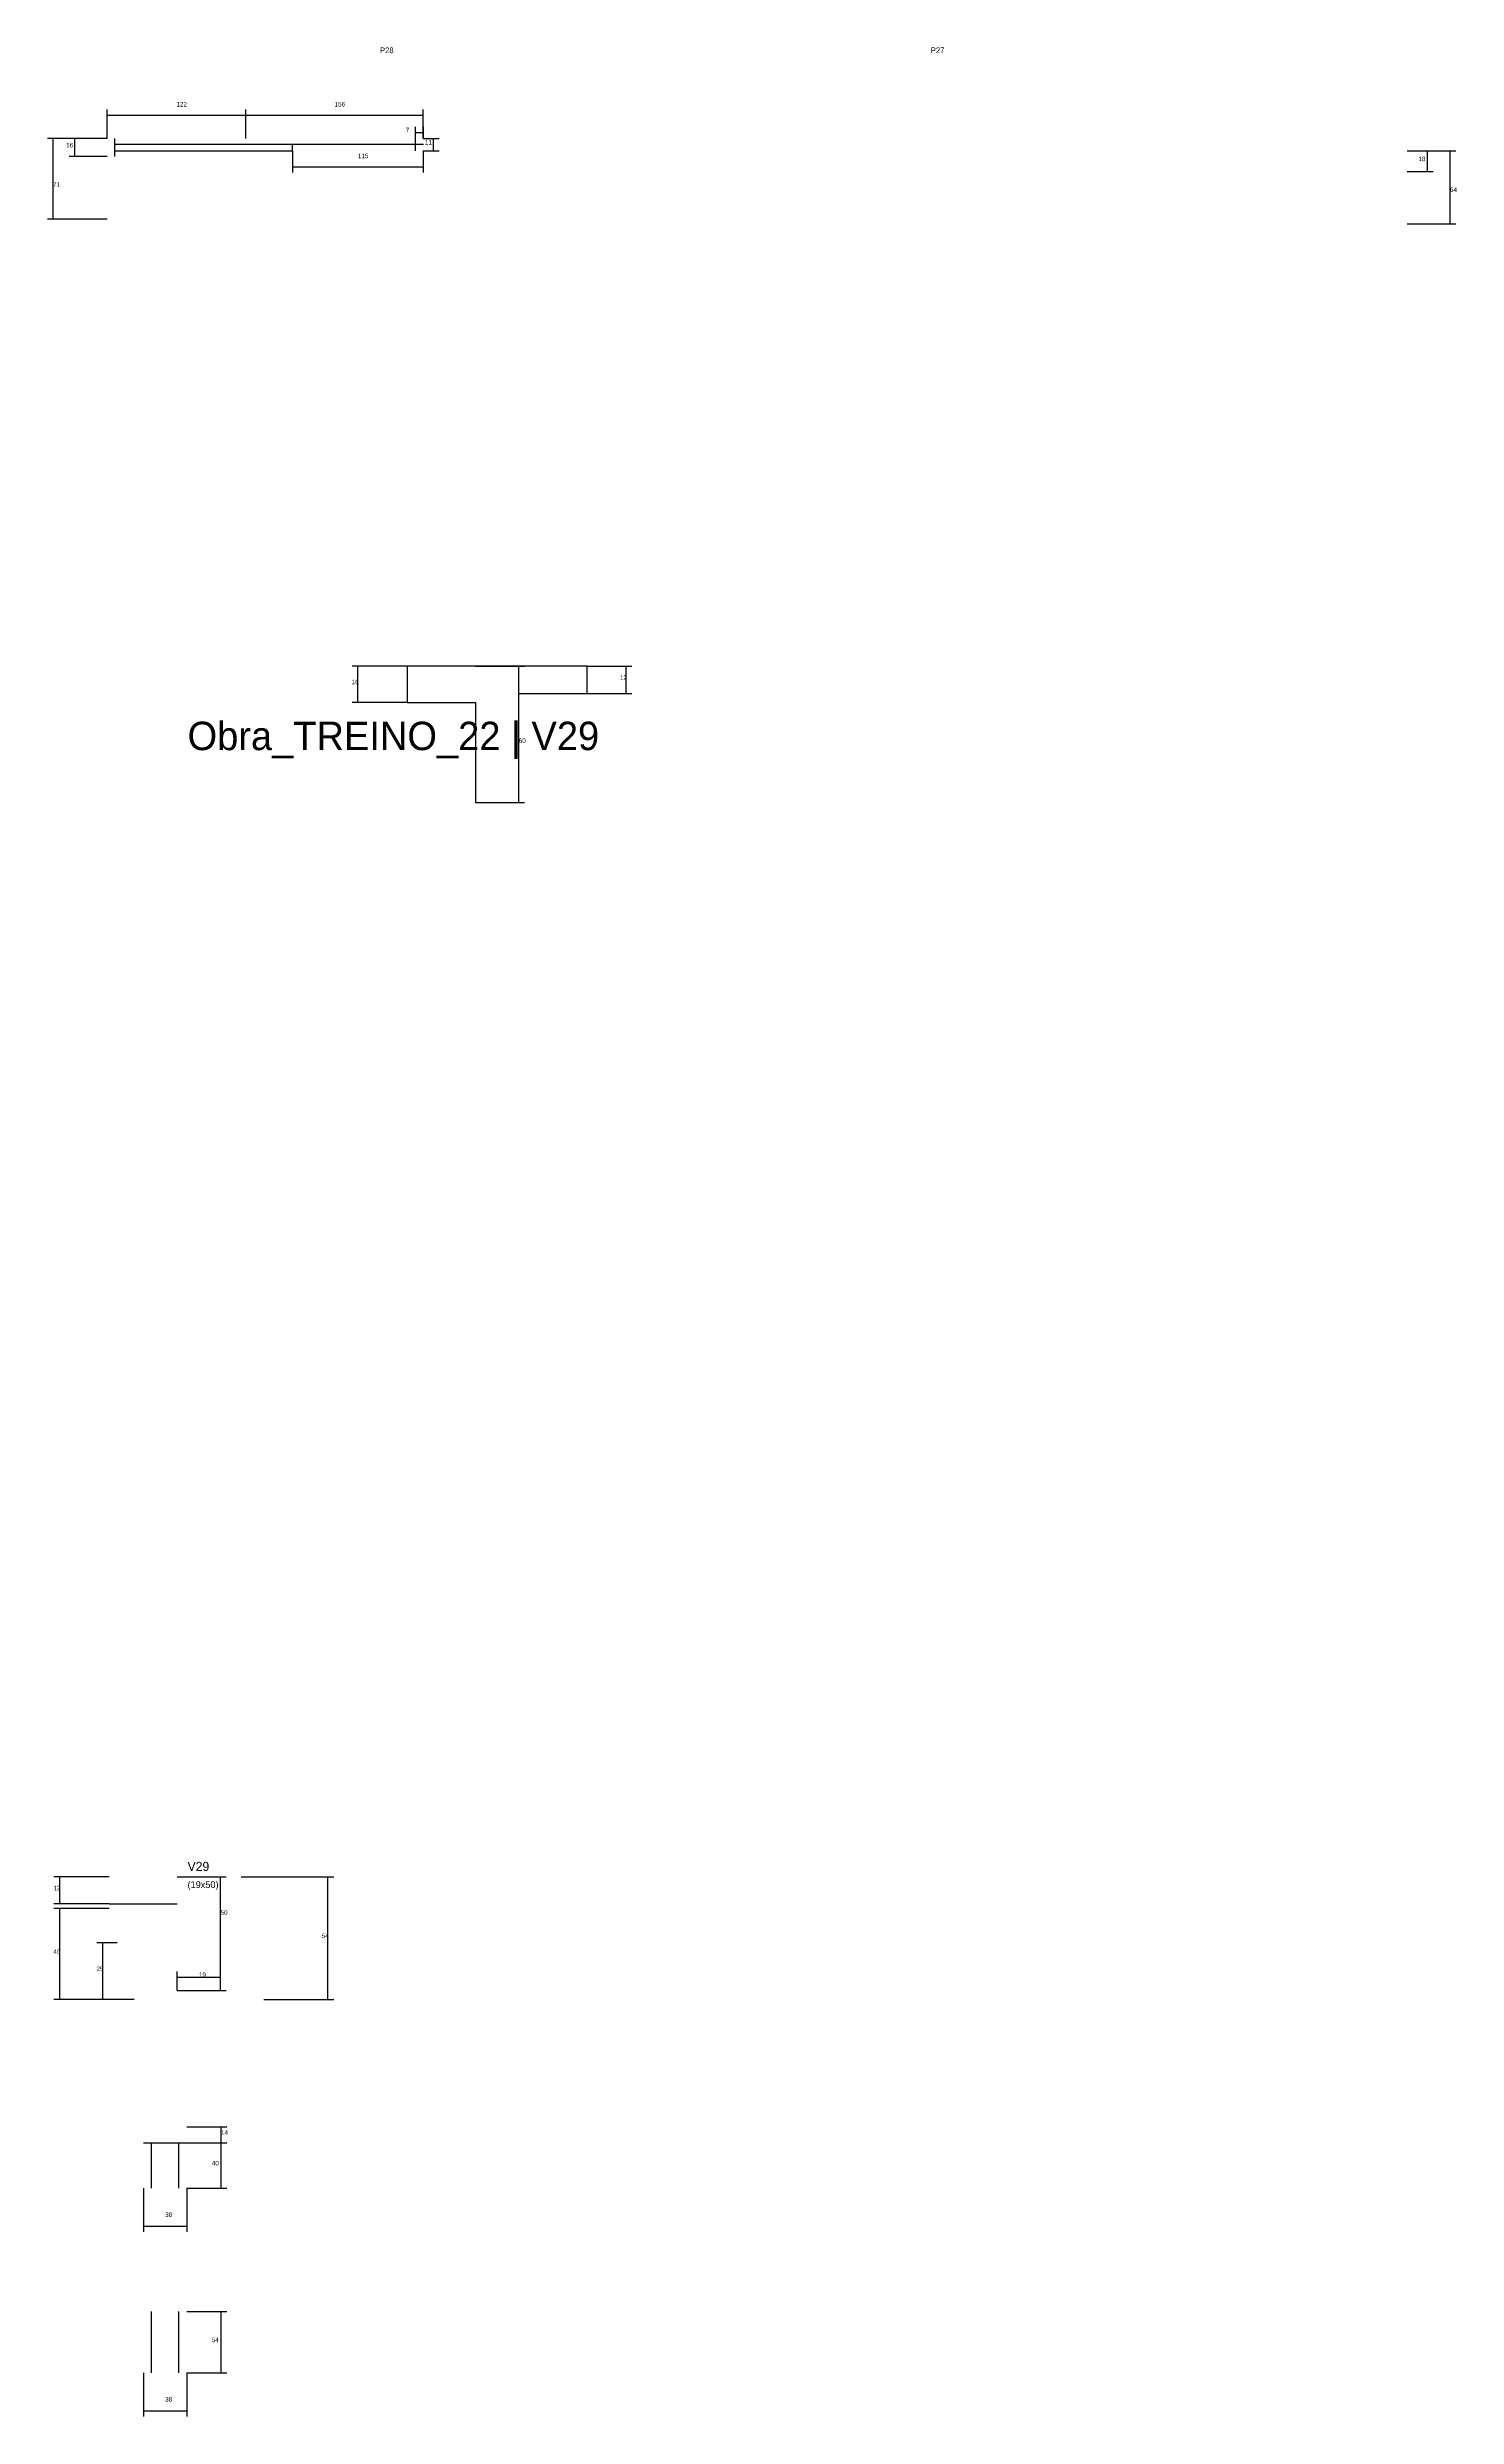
# Model space of a CAD drawing. Header units: metres. Extents: x -2848 to 21926, y -45195 to 1016.
# Drawn here: x 7877 to 9115, y -33474 to -31392 of the extents above; entities that cross this region are included whole.
import ezdxf

# ---------------------------------------------------------------- set-up
doc = ezdxf.new("R2010")
doc.units = ezdxf.units.M
for name, color, linetype in [('CONCRETO', 251, 'Continuous'), ('COTA', 241, 'Continuous'), ('Cota Seção (2x)', 4, 'Continuous'), ('LABEL_ID', 3, 'Continuous'), ('NOMENCLATURA', 7, 'Continuous'), ('Painéis', 200, 'Continuous'), ('SARR_2.2x7', 40, 'Continuous'), ('SARR_EDITAR', 141, 'Continuous'), ('Texto Seção', 7, 'Continuous')]:
    doc.layers.add(name, color=color, linetype=linetype)

msp = doc.modelspace()

# ---------------------------------------------------------------- linework, layer by layer
at = {"layer": 'CONCRETO'}
msp.add_lwpolyline([(8351.1, -31960.1), (8351.1, -31936.1), (8193.1, -31936.1), (8193.1, -31968.1), (8253.1, -31968.1), (8253.1, -32056.1), (8291.1, -32056.1), (8291.1, -31970.1), (8291.1, -31960.1)], close=True, dxfattribs=at)
at = {"layer": 'COTA'}
for p, q in [((7929.2, -31472.4), (7929.2, -31447)), ((7929.2, -31452), (8051.2, -31452)), ((8051.2, -31472.4), (8051.2, -31447)), ((8051.2, -31472.4), (8051.2, -31447)), ((8051.2, -31452), (8207.2, -31452)), ((8207.2, -31472.4), (8207.2, -31447)), ((7929.2, -31472.4), (7876.8, -31472.4)), ((7881.8, -31543.4), (7881.8, -31472.4)), ((7929.2, -31472.4), (7895.9, -31472.4)), ((7900.9, -31488.4), (7900.9, -31472.4)), ((8200.3, -31472.4), (8200.3, -31462.1)), ((8200.3, -31467.1), (8207.3, -31467.1)), ((8207.2, -31472.4), (8221.2, -31472.4)), ((8207.3, -31472.4), (8207.3, -31462.1)), ((8216.2, -31483.4), (8216.2, -31472.4)), ((7929.2, -31488.4), (7895.9, -31488.4)), ((8092.2, -31483.4), (8092.2, -31502.4)), ((8092.2, -31497.4), (8207.2, -31497.4)), ((8207.2, -31483.4), (8221.2, -31483.4)), ((8207.2, -31483.4), (8207.2, -31502.4)), ((9071.8, -31483.4), (9094.8, -31483.4)), ((9071.8, -31483.4), (9114.5, -31483.4)), ((9071.8, -31501.4), (9094.8, -31501.4)), ((9089.8, -31501.4), (9089.8, -31483.4)), ((9109.5, -31547.4), (9109.5, -31483.4)), ((7929.2, -31543.4), (7876.8, -31543.4)), ((9071.8, -31547.4), (9114.5, -31547.4)), ((8193.1, -31936.1), (8144.7, -31936.1)), ((8149.7, -31968.1), (8149.7, -31936.1)), ((8351.1, -31936.1), (8390.5, -31936.1)), ((8385.5, -31960.1), (8385.5, -31936.1)), ((8193.1, -31968.1), (8144.7, -31968.1)), ((8351.1, -31960.1), (8390.5, -31960.1)), ((7931, -33000), (7882.6, -33000)), ((7887.6, -33024), (7887.6, -33000)), ((8047, -33000), (8128.4, -33000)), ((8123.4, -33108), (8123.4, -33000)), ((7931, -33024), (7882.6, -33024)), ((7931, -33028), (7882.6, -33028)), ((7887.6, -33108), (7887.6, -33028)), ((7938, -33058), (7920.4, -33058)), ((7925.4, -33108), (7925.4, -33058)), ((7953, -33108), (7882.6, -33108)), ((7938, -33108), (7920.4, -33108)), ((8067, -33108), (8128.4, -33108)), ((7999.3, -33219.8), (8034.4, -33219.8)), ((8029.4, -33233.8), (8029.4, -33219.8)), ((7999.3, -33233.8), (8034.4, -33233.8)), ((7999.3, -33233.8), (8034.4, -33233.8)), ((8029.4, -33273.8), (8029.4, -33233.8)), ((7961.3, -33273.8), (7961.3, -33312.2)), ((7999.3, -33273.8), (7999.3, -33312.2)), ((7999.3, -33273.8), (8034.4, -33273.8)), ((7961.3, -33307.2), (7999.3, -33307.2)), ((7999.3, -33382.1), (8034.4, -33382.1)), ((8029.4, -33436.1), (8029.4, -33382.1)), ((7961.3, -33436.1), (7961.3, -33474.5)), ((7999.3, -33436.1), (7999.3, -33474.5)), ((7999.3, -33436.1), (8034.4, -33436.1)), ((7961.3, -33469.5), (7999.3, -33469.5))]:
    msp.add_line(p, q, dxfattribs=at)
at = {"layer": 'Cota Seção (2x)'}
for p, q in [((8253.1, -31936.1), (8296.1, -31936.1)), ((8291.1, -32056.1), (8291.1, -31936.1)), ((8253.1, -32056.1), (8296.1, -32056.1)), ((7991, -33000), (8034, -33000)), ((8029, -33100), (8029, -33000)), ((7991, -33100), (7991, -33083.2)), ((8029, -33100), (8029, -33083.2)), ((7991, -33088.2), (8029, -33088.2)), ((7991, -33100), (8034, -33100))]:
    msp.add_line(p, q, dxfattribs=at)
at = {"layer": 'Painéis'}
for p, q in [((7931, -33024), (7991, -33024)), ((7991, -33100), (8029, -33100)), ((7961.3, -33233.8), (7999.3, -33233.8))]:
    msp.add_line(p, q, dxfattribs=at)
at = {"layer": 'SARR_2.2x7'}
for p, q in [((7936.2, -31488.4), (7936.2, -31472.4)), ((8200.3, -31483.4), (8200.3, -31472.4)), ((7968.3, -33273.8), (7968.3, -33233.8)), ((7992.3, -33273.8), (7992.3, -33233.8)), ((7968.3, -33436.1), (7968.3, -33382.1)), ((7992.3, -33436.1), (7992.3, -33382.1))]:
    msp.add_line(p, q, dxfattribs=at)
at = {"layer": 'SARR_EDITAR'}
for p, q in [((7936.2, -31477.4), (8207.3, -31477.4)), ((8092.2, -31483.4), (8092.2, -31478.4)), ((7936.2, -31483.4), (8092.2, -31483.4))]:
    msp.add_line(p, q, dxfattribs=at)

# ---------------------------------------------------------------- texts
at = {"layer": 'COTA'}
for s, p in [('122', (7990.2, -31444.4)), ('156', (8129.2, -31444.4)), ('16', (7893.3, -31480.4)), ('7', (8191.7, -31467.1)), ('11', (8208.6, -31477.9)), ('115', (8149.7, -31489.8)), ('18', (9081.7, -31492.4)), ('71', (7881.8, -31514.9)), ('64', (9109.5, -31519.4)), ('16', (8144.2, -31952.1)), ('12', (8380, -31948.1)), ('12', (7882.1, -33012)), ('54', (8117.9, -33054)), ('40', (7882.1, -33068)), ('25', (7919.9, -33083)), ('14', (8029.4, -33226.8)), ('40', (8021.3, -33253.8)), ('38', (7980.3, -33299)), ('54', (8021.3, -33409.1)), ('38', (7980.3, -33461.3))]:
    msp.add_text(s, height=4, dxfattribs=at).set_placement(p)
at = {"layer": 'Cota Seção (2x)'}
for s, p in [('60', (8291.1, -32003.7)), ('50', (8029, -33033.5)), ('19', (8010, -33088.2))]:
    msp.add_text(s, height=4, dxfattribs=at).set_placement(p)
at = {"layer": 'LABEL_ID'}
msp.add_text('Obra_TREINO_22 | V29', height=25, dxfattribs=at).set_placement((8000, -32010))
at = {"layer": 'NOMENCLATURA'}
for s, p in [('P28', (8169.2, -31397.5)), ('P27', (8653.2, -31397.5))]:
    msp.add_text(s, height=5, dxfattribs=at).set_placement(p)
at = {"layer": 'Texto Seção'}
for s, height, p in [('V29', 8, (8000, -32995)), ('(19x50)', 6, (8000, -33010))]:
    msp.add_text(s, height=height, dxfattribs=at).set_placement(p)

doc.saveas('drawing.dxf')
